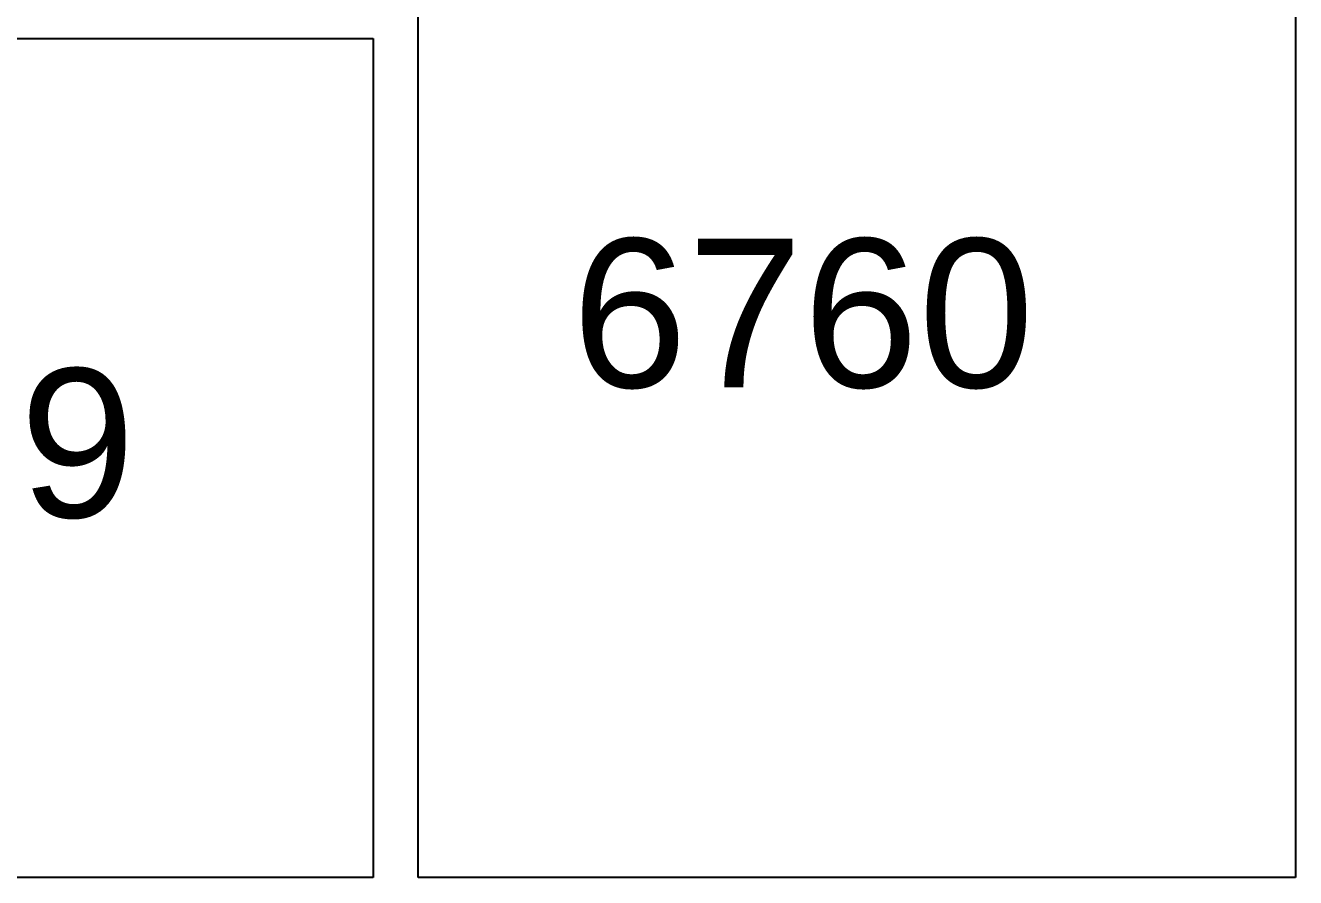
# Model space of a CAD drawing. Header units: inches. Extents: x -59 to 5673, y -29 to 4299.
# Drawn here: x 1216.5 to 1421.3, y 3604.1 to 3741.6 of the extents above; entities that cross this region are included whole.
import ezdxf

# ---------------------------------------------------------------- set-up
doc = ezdxf.new("R2010")
doc.units = ezdxf.units.IN
doc.header["$LTSCALE"] = 96
doc.header["$MEASUREMENT"] = 0
doc.layers.add('A-ANNO-ROOM', color=4, linetype='Continuous')
doc.layers.add('A-WALL-FULL', color=6, linetype='Continuous')
doc.styles.add('ARIAL', font='arial.ttf')

msp = doc.modelspace()

# ---------------------------------------------------------------- linework, layer by layer
at = {"layer": 'A-WALL-FULL'}
for p, q in [((1421.33, 3862.2), (1421.33, 3604.08)), ((1279.83, 3604.08), (1279.83, 3758.26)), ((1119.01, 3739.45), (1272.58, 3739.45)), ((1272.58, 3739.45), (1272.58, 3604.08)), ((1272.58, 3604.08), (1124.27, 3604.08)), ((1421.33, 3604.08), (1279.83, 3604.08))]:
    msp.add_line(p, q, dxfattribs=at)

# ---------------------------------------------------------------- texts
at = {"layer": 'A-ANNO-ROOM', "style": 'ARIAL'}
for s, p in [('6760', (1304.6, 3683.16)), ('6719', (1159.66, 3662.2))]:
    msp.add_text(s, height=24, dxfattribs=at).set_placement(p)

doc.saveas('drawing.dxf')
